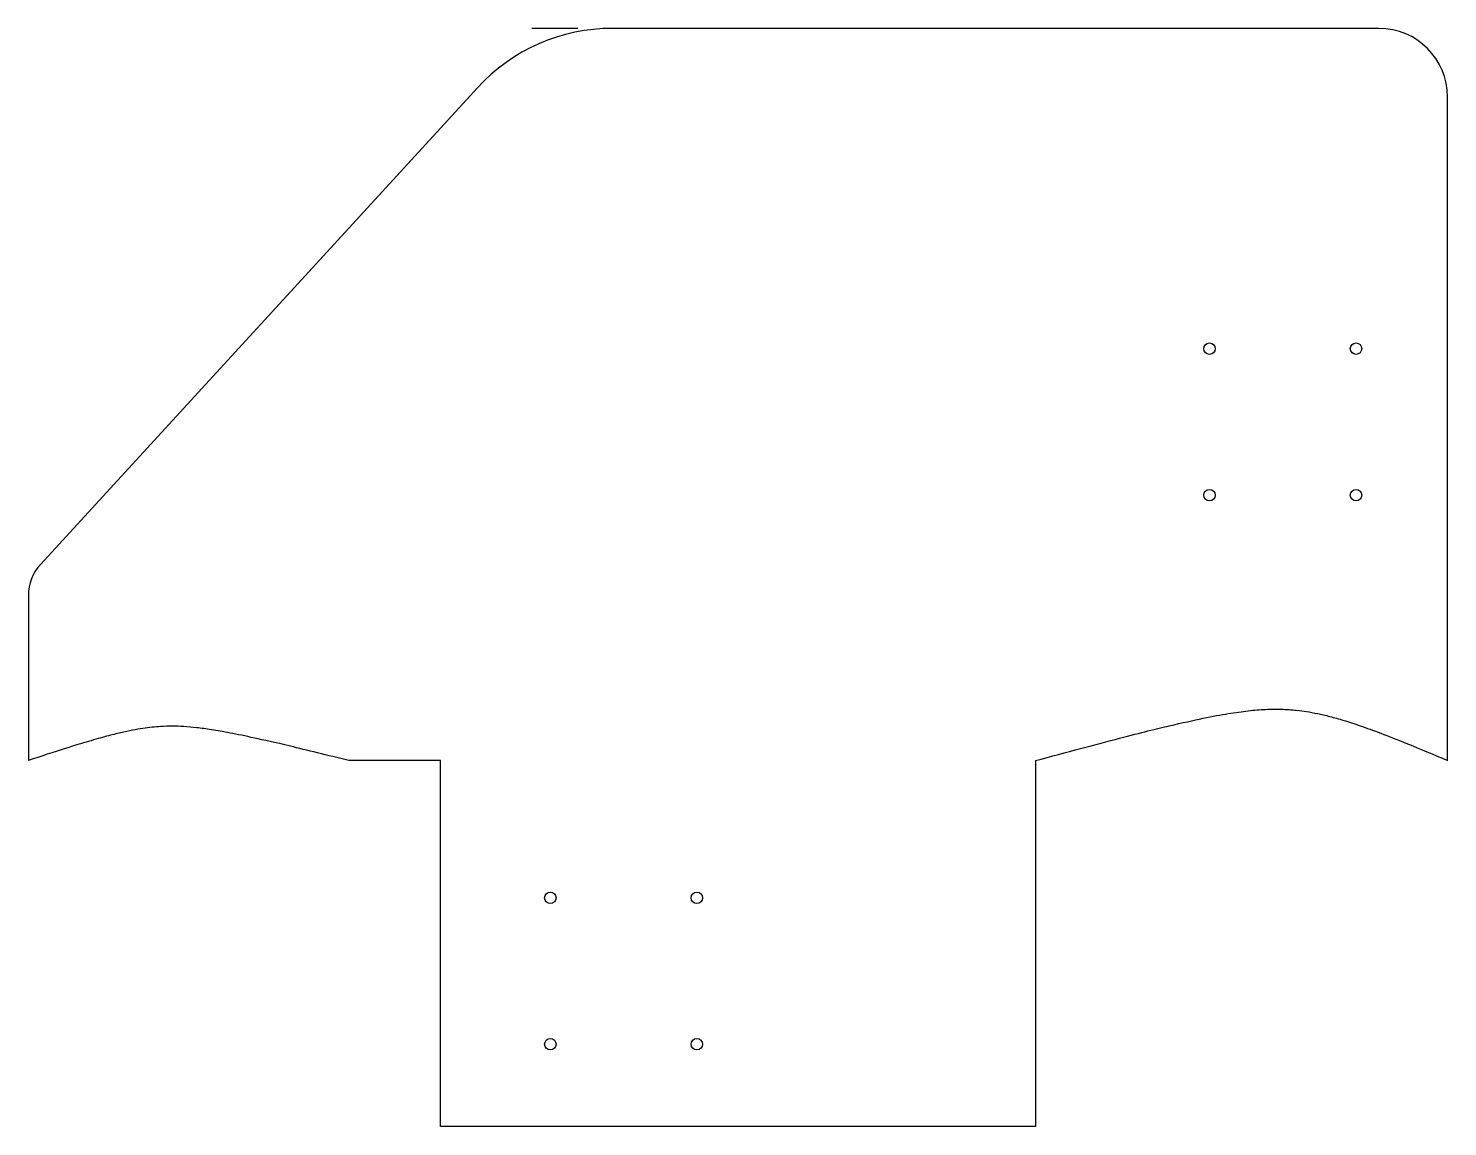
# Model space of a CAD drawing. Header units: millimetres. Extents: x -10 to 300, y -10 to 230.
import ezdxf

# ---------------------------------------------------------------- set-up
doc = ezdxf.new("R2010")
doc.units = ezdxf.units.MM
doc.layers.get('0').update_dxf_attribs({"linetype": 'CONTINUOUS'})

msp = doc.modelspace()

# ---------------------------------------------------------------- linework, layer by layer
for p, q in [((110, 230), (100, 230)), ((285, 230), (117.6, 230)), ((88.11, 217.03), (-7.37, 112.87)), ((300, 70), (300, 215)), ((-10, 106.11), (-10, 70)), ((80, 70), (60, 70)), ((80, -10), (80, 70)), ((210, 70), (210, -10)), ((210, -10), (80, -10))]:
    msp.add_line(p, q)
for centre in [(248, 160), (248, 160), (280, 160), (248, 128), (280, 128), (104, 40), (136, 40), (104, 8), (136, 8)]:
    msp.add_circle(centre, 1.25)
for centre, radius, start, end in [((117.6, 190), 40, 90, 137.4896), ((285, 215), 15, 0, 90), ((0, 106.11), 10, 137.4896, 180)]:
    msp.add_arc(centre, radius, start, end)
for points in [[(210, 70), (265.01, 84.98), (300, 70)], [(60, 70), (20, 80), (-10, 70)]]:
    msp.add_rational_spline(points, [1, 3, 1], degree=2)

doc.saveas('drawing.dxf')
